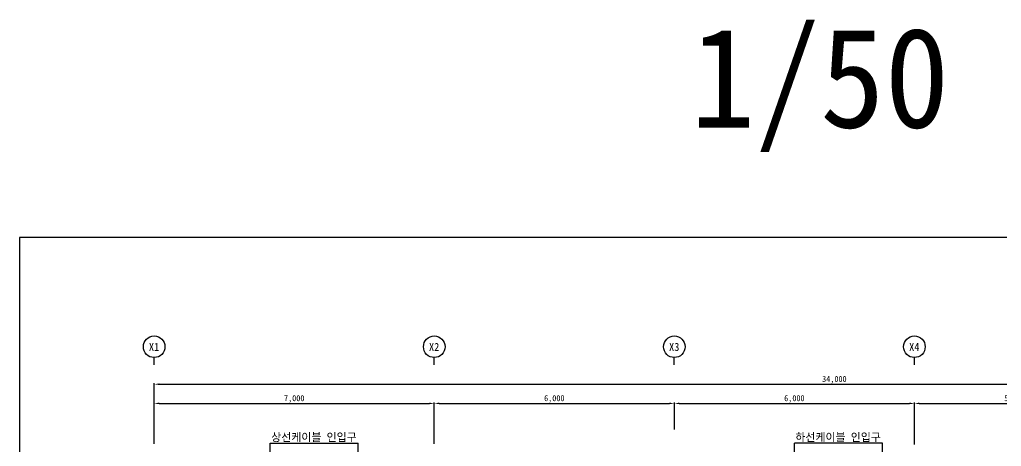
# Model space of a CAD drawing. Header units: millimetres. Extents: x 83587 to 123387, y 29485 to 60730.
# Drawn here: x 83587 to 108123, y 50059 to 60730 of the extents above; entities that cross this region are included whole.
import ezdxf
from ezdxf.enums import TextEntityAlignment as Align

# ---------------------------------------------------------------- set-up
doc = ezdxf.new("R2010")
doc.units = ezdxf.units.MM
doc.layers.add('TX-PAPR', color=2, linetype='Continuous', plot=False)
for name, color, linetype in [('TZ-BASE', 253, 'Continuous'), ('TZ-DIMS', 1, 'Continuous'), ('TZ-LEAL', 1, 'Continuous'), ('TZ-LEAT', 3, 'Continuous'), ('TZ-TEX2', 3, 'Continuous'), ('TZ-TEXT', 3, 'Continuous')]:
    doc.layers.add(name, color=color, linetype=linetype)
doc.styles.get("Standard").update_dxf_attribs({"font": 'GulimChe.ttf'})
doc.linetypes.add('BATTINB', pattern='A,0,-0.0025,[134,GulimChe.ttf,S=0.0025,R=0,X=-0.0025,Y=0.01],-0.005,[134,GulimChe.ttf,S=0.0025,R=180,X=0.0025,Y=0.01],-0.0025', length=0.01)
doc.dimstyles.new('D50', dxfattribs={"dimscale": 50, "dimtxt": 3, "dimasz": 2.5, "dimexe": 0.5, "dimexo": 0.5, "dimgap": 0.5, "dimtad": 1, "dimdec": 0, "dimzin": 1, "dimdsep": 46, "dimlunit": 6, "dimtxsty": 'Standard', "dimcen": 1, "dimclrd": 1, "dimclre": 1, "dimclrt": 3, "dimadec": 0, "dimazin": 0, "dimtfac": 1, "dimtdec": 0, "dimtix": 1, "dimtmove": 2, "dimatfit": 3, "dimfxl": 0, "dimtvp": 2, "dimlwd": -1, "dimlwe": -1, "dimarcsym": 0})

# ---------------------------------------------------------------- blocks, each defined once
blk = doc.blocks.new('*D13')
at = {"layer": 'DEFPOINTS', "color": 0, "ltscale": 0.1}
for p in [(93950, 51133), (86950, 50100), (93950, 50100)]:
    blk.add_point(p, dxfattribs=at)
at = {"layer": 'TZ-DIMS', "color": 1, "ltscale": 0.1}
for p, q in [((86950, 50125), (86950, 51158)), ((87075, 51133), (93825, 51133)), ((93950, 50125), (93950, 51158))]:
    blk.add_line(p, q, dxfattribs=at)
for points in [[(87075, 51154), (87075, 51113), (86950, 51133)], [(93825, 51154), (93825, 51113), (93950, 51133)]]:
    blk.add_solid(points, dxfattribs=at)
at = {"layer": 'TZ-DIMS', "color": 3, "ltscale": 0.1, "insert": (90450, 51245), "char_height": 150, "attachment_point": 5}
blk.add_mtext('7,000', dxfattribs=at)
blk = doc.blocks.new('*D12')
at = {"layer": 'DEFPOINTS', "color": 0, "ltscale": 0.1}
for p in [(99950, 51133), (93950, 50458), (99950, 50458)]:
    blk.add_point(p, dxfattribs=at)
at = {"layer": 'TZ-DIMS', "color": 1, "ltscale": 0.1}
for p, q in [((93950, 50483), (93950, 51158)), ((94075, 51133), (99825, 51133)), ((99950, 50483), (99950, 51158))]:
    blk.add_line(p, q, dxfattribs=at)
for points in [[(94075, 51154), (94075, 51113), (93950, 51133)], [(99825, 51154), (99825, 51113), (99950, 51133)]]:
    blk.add_solid(points, dxfattribs=at)
at = {"layer": 'TZ-DIMS', "color": 3, "ltscale": 0.1, "insert": (96950, 51245), "char_height": 150, "attachment_point": 5}
blk.add_mtext('6,000', dxfattribs=at)
blk = doc.blocks.new('*D7')
at = {"layer": 'DEFPOINTS', "color": 0, "ltscale": 0.1}
for p in [(105950, 51133), (99950, 50458), (105950, 50079)]:
    blk.add_point(p, dxfattribs=at)
at = {"layer": 'TZ-DIMS', "color": 1, "ltscale": 0.1}
for p, q in [((99950, 50483), (99950, 51158)), ((100075, 51133), (105825, 51133)), ((105950, 50104), (105950, 51158))]:
    blk.add_line(p, q, dxfattribs=at)
for points in [[(100075, 51154), (100075, 51113), (99950, 51133)], [(105825, 51154), (105825, 51113), (105950, 51133)]]:
    blk.add_solid(points, dxfattribs=at)
at = {"layer": 'TZ-DIMS', "color": 3, "ltscale": 0.1, "insert": (102950, 51245), "char_height": 150, "attachment_point": 5}
blk.add_mtext('6,000', dxfattribs=at)
blk = doc.blocks.new('*D8')
at = {"layer": 'DEFPOINTS', "color": 0, "ltscale": 0.1}
for p in [(110950, 51133), (110950, 50458), (105950, 50079)]:
    blk.add_point(p, dxfattribs=at)
at = {"layer": 'TZ-DIMS', "color": 1, "ltscale": 0.1}
for p, q in [((105950, 50104), (105950, 51158)), ((106075, 51133), (110825, 51133)), ((110950, 50483), (110950, 51158))]:
    blk.add_line(p, q, dxfattribs=at)
for points in [[(106075, 51154), (106075, 51113), (105950, 51133)], [(110825, 51154), (110825, 51113), (110950, 51133)]]:
    blk.add_solid(points, dxfattribs=at)
at = {"layer": 'TZ-DIMS', "color": 3, "ltscale": 0.1, "insert": (108450, 51245), "char_height": 150, "attachment_point": 5}
blk.add_mtext('5,000', dxfattribs=at)
blk = doc.blocks.new('*D11')
at = {"layer": 'DEFPOINTS', "color": 0, "ltscale": 0.1}
for p in [(120950, 51613), (86950, 50100), (120950, 50100)]:
    blk.add_point(p, dxfattribs=at)
at = {"layer": 'TZ-DIMS', "color": 1, "ltscale": 0.1}
for p, q in [((86950, 50125), (86950, 51638)), ((87075, 51613), (120825, 51613)), ((120950, 50125), (120950, 51638))]:
    blk.add_line(p, q, dxfattribs=at)
for points in [[(87075, 51634), (87075, 51593), (86950, 51613)], [(120825, 51634), (120825, 51593), (120950, 51613)]]:
    blk.add_solid(points, dxfattribs=at)
at = {"layer": 'TZ-DIMS', "color": 3, "ltscale": 0.1, "insert": (103950, 51725), "char_height": 150, "attachment_point": 5}
blk.add_mtext('34,000', dxfattribs=at)

msp = doc.modelspace()

# ---------------------------------------------------------------- linework, layer by layer
at = {"layer": 'TX-PAPR'}
msp.add_lwpolyline([(83587.3, 29484.5), (123387.3, 29484.5), (123387.3, 55284.5), (83587.3, 55284.5)], close=True, dxfattribs=at)
at = {"layer": 'TZ-BASE', "linetype": 'BATTINB'}
for p, q in [((89849.6, 48998.3), (89849.6, 50138.3)), ((89849.6, 50138.3), (92049.6, 50138.3)), ((92049.6, 48998.3), (92049.6, 50138.3)), ((105149.6, 50138.3), (102949.6, 50138.3)), ((102949.6, 48998.3), (102949.6, 50138.3)), ((105149.6, 48998.3), (105149.6, 50138.3))]:
    msp.add_line(p, q, dxfattribs=at)
at = {"layer": 'TZ-LEAL', "ltscale": 0.1}
for p, q in [((86949.6, 52100.3), (86949.6, 52280)), ((93949.6, 52100.3), (93949.6, 52280)), ((99949.6, 52100.3), (99949.6, 52280)), ((105949.6, 52100.3), (105949.6, 52280))]:
    msp.add_line(p, q, dxfattribs=at)
for centre in [(86949.6, 52549.7), (93949.6, 52549.7), (99949.6, 52549.7), (105949.6, 52549.7)]:
    msp.add_circle(centre, 269.6, dxfattribs=at)

# ---------------------------------------------------------------- texts
at = {"layer": 'TZ-LEAT', "ltscale": 0.1}
for s, p in [('X1', (86946.8, 52546.1)), ('X2', (93946.8, 52546.1)), ('X3', (99946.8, 52546.1)), ('X4', (105946.8, 52546.1))]:
    msp.add_text(s, height=200, dxfattribs=at).set_placement(p, align=Align.MIDDLE_CENTER)
at = {"layer": 'TZ-TEX2'}
for s, p in [('상선케이블 인입구', (90943.1, 50293.3)), ('하선케이블 인입구', (104043.1, 50293.3))]:
    msp.add_text(s, height=200, dxfattribs=at).set_placement(p, align=Align.MIDDLE)
at = {"layer": 'TZ-TEXT'}
msp.add_text('1/50', height=2500, dxfattribs=at).set_placement((103590.3, 59279.5), align=Align.MIDDLE_CENTER)

# ---------------------------------------------------------------- dimensions: what is measured, and where the dimension line sits
at = {"layer": 'TZ-DIMS', "ltscale": 0.1}
for base, p1, p2, picture, middle in [((120949.6, 51613.4), (86949.6, 50100.2), (120949.6, 50100.2), '*D11', (103949.6, 51724.6)), ((93949.6, 51133.4), (86949.6, 50100.2), (93949.6, 50100.2), '*D13', (90449.6, 51244.5)), ((99949.6, 51133.4), (93949.6, 50457.6), (99949.6, 50457.6), '*D12', (96949.6, 51244.5)), ((105949.6, 51133.4), (99949.6, 50457.6), (105949.6, 50079.4), '*D7', (102949.6, 51244.5)), ((110949.6, 51133.4), (105949.6, 50079.4), (110949.6, 50457.6), '*D8', (108449.6, 51244.5))]:
    dim = msp.add_linear_dim(base=base, p1=p1, p2=p2, dimstyle='D50', dxfattribs=at)
    dim.commit()
    dim.dimension.update_dxf_attribs({"geometry": picture, "text_midpoint": middle})

doc.saveas('drawing.dxf')
